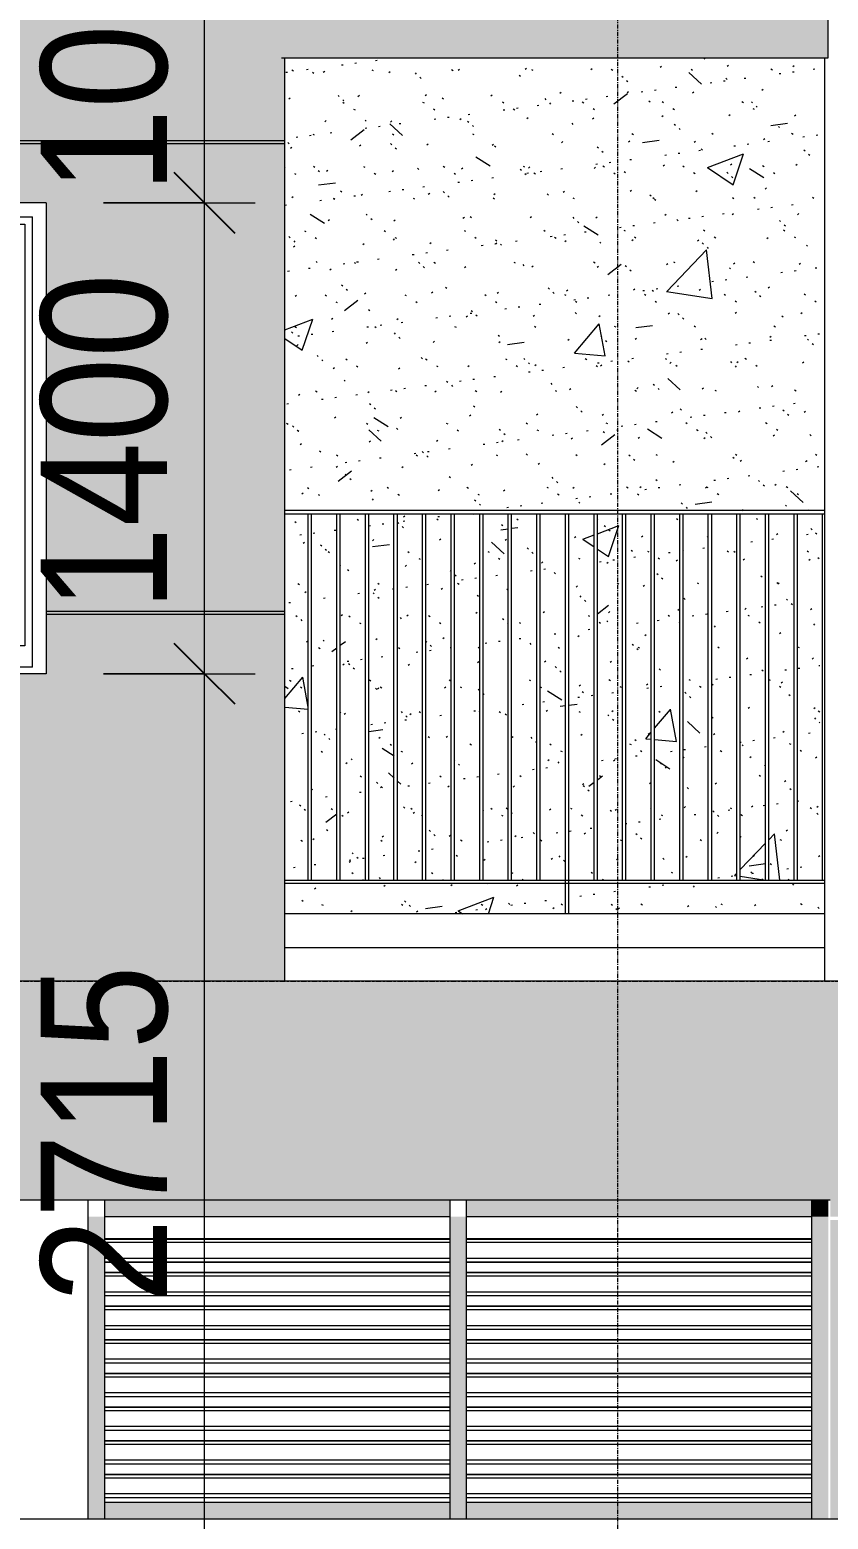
# Model space of a CAD drawing. Header units: millimetres. Extents: x 9199 to 175431, y -4466 to 35300.
# Drawn here: x 42789 to 45162, y 600 to 5029 of the extents above; entities that cross this region are included whole.
import ezdxf

# ---------------------------------------------------------------- set-up
doc = ezdxf.new("R2010")
doc.units = ezdxf.units.MM
for name, pattern in [('1 NÉT CALL OUT', [6, 3, -3]), ('Centre', [31.75, 6.35, -4.7625, 15.875, -4.7625]), ('Grid Line', [22.225, 12.7, -3.175, 3.175, -3.175])]:
    doc.linetypes.add(name, pattern=pattern)
for name, color, linetype, lineweight in [('0-1', 7, 'Continuous', 5), ('A-ANNO-DIMS', 211, 'Continuous', 9), ('A-ANNO-DIMS-150', 211, 'Continuous', 9), ('A-DETL-GENF', 92, 'Continuous', 9), ('A-DETL-GENF-1', 92, '1 NÉT CALL OUT', 9), ('A-FLOR-HRAL-1', 253, 'Continuous', 9), ('A-FLOR-LEVL-2', 51, 'Centre', 9), ('A-GLAZ', 151, 'Continuous', 9), ('A-GLAZ-3', 7, '1 NÉT CALL OUT', 9), ('A-GLAZ-CWMG', 51, 'Continuous', 9), ('A-WALL', 113, 'Continuous', 9), ('A-WALL-1', 7, 'Continuous', 9), ('A-WALL-PATT-1', 9, 'Continuous', 9), ('A-WALL-PATT-2', 111, 'Continuous', 5), ('I-WALL', 2, 'Continuous', 9), ('S-BEAM-1', 7, 'Continuous', 9), ('S-COLS', 52, 'Continuous', 9), ('S-GRID-1', 1, 'Grid Line', 9)]:
    doc.layers.add(name, color=color, linetype=linetype, lineweight=lineweight)
doc.styles.add('UTM Avo', font='', dxfattribs={"width": 0.9, "height": 375})
doc.styles.get('UTM Avo').set_extended_font_data('UTM Avo')
doc.dimstyles.new('1_Dim_chi_tiet_2_5', dxfattribs={"dimscale": 304.8, "dimtxt": 374.737856, "dimasz": 0.590551, "dimexe": 0.492126, "dimexo": 0.0625, "dimgap": 0.049213, "dimtad": 1, "dimdec": 0, "dimrnd": 5, "dimzin": 0, "dimdsep": 46, "dimtxsty": 'UTM Avo', "dimblk1": 'OBLIQUE', "dimblk2": 'OBLIQUE', "dimsah": 1, "dimcen": 0.09, "dimdle": 0.492126, "dimazin": 0, "dimtfac": 1, "dimtdec": 4, "dimtix": 1, "dimtmove": 0, "dimatfit": 3, "dimfxl": 0.984252, "dimfxlon": 1, "dimtvp": 1, "dimtolj": 1, "dimtzin": 0, "dimarcsym": 2})
pattern_1 = [(63.435, (53179.2, 1304.34), (-0.001, 1524), [532.46, -2875.3]), (63.435, (51655.2, 1304.34), (-0.001, 1524), [532.46, -2875.3]), (63.435, (53908.74, 1598.8), (-0.001, 1524), [532.46, -2875.3]), (63.435, (52384.74, 1598.8), (-0.001, 1524), [532.46, -2875.3]), (63.435, (53798.3, 1494.84), (-0.001, 1524), [532.46, -2875.3]), (63.435, (52274.3, 1494.84), (-0.001, 1524), [532.46, -2875.3]), (63.435, (53685.8, 2090.1), (-0.001, 1524), [258.8, -3148.97]), (63.435, (52161.8, 2090.1), (-0.001, 1524), [258.8, -3148.97]), (63.435, (53612.15, 1997.95), (-0.001, 1524), [532.46, -2875.3]), (63.435, (52088.15, 1997.95), (-0.001, 1524), [532.46, -2875.3]), (63.435, (53625.14, 2064.1), (-0.001, 1524), [532.46, -2875.3]), (63.435, (52101.14, 2064.1), (-0.001, 1524), [532.46, -2875.3]), (63.435, (53010.3, 1773.94), (-0.001, 1524), [532.46, -2875.3]), (63.435, (51486.3, 1773.94), (-0.001, 1524), [532.46, -2875.3]), (63.435, (53023.3, 1851.9), (-0.001, 1524), [532.46, -2875.3]), (63.435, (51499.3, 1851.9), (-0.001, 1524), [532.46, -2875.3]), (63.435, (53026.8, 1908.1), (-0.001, 1524), [532.46, -2875.3]), (63.435, (51502.8, 1908.1), (-0.001, 1524), [532.46, -2875.3])]

# ---------------------------------------------------------------- blocks, each defined once
blk = doc.blocks.new('NCV_TKTC_KET CAU_rvt-1-TKCS_MẶT ĐỨNG HƯỚNG ĐÔNG')
at = {"layer": 'S-BEAM-1'}
blk.add_line((43546.9, 2300), (45151.9, 2300), dxfattribs=at)
blk = doc.blocks.new('Railing - 10mm-457212-TKCS_MẶT ĐỨNG HƯỚNG ĐÔNG')
at = {"layer": 'A-FLOR-HRAL-1'}
for p, q in [((51816.4, 2500), (51816.4, 3590)), ((51826.4, 2500), (51826.4, 3590))]:
    blk.add_line(p, q, dxfattribs=at)
blk = doc.blocks.new('Railing - 50 x 10mm-850639-TKCS_MẶT ĐỨNG HƯỚNG ĐÔNG')
at = {"layer": 'A-FLOR-HRAL-1'}
for p, q in [((52580.9, 3590), (52590.9, 3590)), ((52580.9, 2400), (52580.9, 3590)), ((52590.9, 2400), (52590.9, 3590))]:
    blk.add_line(p, q, dxfattribs=at)
blk = doc.blocks.new('Railing - 10mm-V16-TKCS_MẶT ĐỨNG HƯỚNG ĐÔNG')
at = {"layer": 'A-FLOR-HRAL-1'}
blk.add_line((45145.352937, 2500), (45145.352937, 3590), dxfattribs=at)
blk = doc.blocks.new('Railing - Railing-852084-TKCS_MẶT ĐỨNG HƯỚNG ĐÔNG')
at = {"layer": 'A-FLOR-HRAL-1'}
for p, q in [((43546.9, 2500), (45151.9, 2500)), ((45151.9, 2490), (43546.9, 2490))]:
    blk.add_line(p, q, dxfattribs=at)
for name, p in [('Railing - 10mm-457212-TKCS_MẶT ĐỨNG HƯỚNG ĐÔNG', (-8200, 0)), ('Railing - 10mm-457212-TKCS_MẶT ĐỨNG HƯỚNG ĐÔNG', (-8115.1, 0)), ('Railing - 10mm-457212-TKCS_MẶT ĐỨNG HƯỚNG ĐÔNG', (-8030.1, 0)), ('Railing - 10mm-457212-TKCS_MẶT ĐỨNG HƯỚNG ĐÔNG', (-7945.2, 0)), ('Railing - 10mm-457212-TKCS_MẶT ĐỨNG HƯỚNG ĐÔNG', (-7860.2, 0)), ('Railing - 10mm-457212-TKCS_MẶT ĐỨNG HƯỚNG ĐÔNG', (-7775.3, 0)), ('Railing - 10mm-457212-TKCS_MẶT ĐỨNG HƯỚNG ĐÔNG', (-7690.4, 0)), ('Railing - 10mm-457212-TKCS_MẶT ĐỨNG HƯỚNG ĐÔNG', (-7605.4, 0)), ('Railing - 10mm-457212-TKCS_MẶT ĐỨNG HƯỚNG ĐÔNG', (-7520.5, 0)), ('Railing - 50 x 10mm-850639-TKCS_MẶT ĐỨNG HƯỚNG ĐÔNG', (-8200, 0)), ('Railing - 10mm-457212-TKCS_MẶT ĐỨNG HƯỚNG ĐÔNG', (-7350.6, 0)), ('Railing - 10mm-457212-TKCS_MẶT ĐỨNG HƯỚNG ĐÔNG', (-7265.7, 0)), ('Railing - 10mm-457212-TKCS_MẶT ĐỨNG HƯỚNG ĐÔNG', (-7180.7, 0)), ('Railing - 10mm-457212-TKCS_MẶT ĐỨNG HƯỚNG ĐÔNG', (-7095.8, 0)), ('Railing - 10mm-457212-TKCS_MẶT ĐỨNG HƯỚNG ĐÔNG', (-7010.8, 0)), ('Railing - 10mm-457212-TKCS_MẶT ĐỨNG HƯỚNG ĐÔNG', (-6925.9, 0)), ('Railing - 10mm-457212-TKCS_MẶT ĐỨNG HƯỚNG ĐÔNG', (-6841, 0)), ('Railing - 10mm-457212-TKCS_MẶT ĐỨNG HƯỚNG ĐÔNG', (-6756, 0)), ('Railing - 10mm-V16-TKCS_MẶT ĐỨNG HƯỚNG ĐÔNG', (0, 0))]:
    blk.add_blockref(name, p)
blk = doc.blocks.new('Top Rail Type - Top Rail_Internal_-852085-TKCS_MẶT ĐỨNG HƯỚNG ĐÔNG')
at = {"layer": 'A-FLOR-HRAL-1'}
for p, q in [((45151.9, 3600), (43546.9, 3600)), ((43546.9, 3590), (45151.9, 3590))]:
    blk.add_line(p, q, dxfattribs=at)
blk = doc.blocks.new('NCV_TKTC_TANG 1_rvt-1-TKCS_MẶT ĐỨNG HƯỚNG ĐÔNG')
at = {"layer": 'A-WALL-PATT-1'}
h = blk.add_hatch(dxfattribs=at)
h.set_pattern_fill('FP_2', color=256, style=0, pattern_type=2)
h.set_pattern_definition([(50, (51388.9, 1200), (1093.1, -95.63), [114.3, -1257.3]), (355, (51388.9, 1200), (-211.46, 1146.34), [91.44, -1005.84]), (100.451, (51480, 1192), (881.66, 1050.7), [97.14, -1068.54]), (46.184, (51389, 1504.8), (1626.47, -252.26), [171.45, -1885.95]), (96.636, (51524.5, 1483.8), (1424.42, 1484.57), [145.7, -1602.8]), (351.184, (51389, 1504.8), (1424.43, 1484.55), [137.16, -1508.76]), (21, (51541.3, 1428.6), (909.69, -613.59), [114.3, -1257.3]), (326, (51541.3, 1428.6), (370.81, 1105.13), [91.44, -1005.84]), (71.451, (51617.1, 1377.5), (1280.5, 491.53), [97.14, -1068.54]), (37.5, (51388.93, 1200), (18.531, 507.33), [50.29, -943.356, 50.29, -970.79, -1009.65]), (37.5, (51388.93, 1200), (18.531, 507.33), [-2014.73, 50.29, -959.36]), (7.5, (51388.93, 1200), (400.918, 601.084), [50.292, -531.876, 50.292, -920.496, -384.81]), (7.5, (51388.93, 1200), (400.918, 601.084), [-1552.956, 50.29, -334.52]), (327.5, (51049.1, 1200), (813.545, -34.374), [50.29, -330.71, 50.29, -1138.43, -1577.34]), (327.5, (51049.1, 1200), (813.545, -34.374), [-1569.72, 50.29, -1527.05]), (317.5, (50896.7, 1200), (888.775, 152.56), [50.29, -445.01, 50.29, -739.14, -1120.14]), (317.5, (50896.7, 1200), (888.775, 152.56), [-1284.73, 50.29, -1069.85])])
h.paths.add_polyline_path([(45126.9, 2400), (45136.9, 2400), (45136.9, 2490), (44390.9, 2490), (44390.9, 2400), (45051.2, 2400)])
h.paths.add_polyline_path([(43546.9, 2400), (44380.9, 2400), (44380.9, 2490), (43546.9, 2490)])
h.paths.add_polyline_path([(43711.4, 2500), (43786.3, 2500), (43786.3, 3590), (43711.4, 3590), (43711.4, 3114.4)])
h.paths.add_polyline_path([(44380.9, 2500), (44380.9, 3590), (44306, 3590), (44306, 2500)])
h.paths.add_polyline_path([(44390.9, 2500), (44465.8, 2500), (44465.8, 3590), (44390.9, 3590), (44390.9, 3114.4)])
h.paths.add_polyline_path([(43796.3, 2500), (43871.3, 2500), (43871.3, 3590), (43796.3, 3590), (43796.3, 3114.4)])
h.paths.add_polyline_path([(44475.8, 2500), (44550.8, 2500), (44550.8, 3590), (44475.8, 3590), (44475.8, 3114.4)])
h.paths.add_polyline_path([(44560.8, 2500), (44635.7, 2500), (44635.7, 3590), (44560.8, 3590), (44560.8, 3114.4)])
h.paths.add_polyline_path([(43881.3, 2500), (43956.2, 2500), (43956.2, 3590), (43881.3, 3590), (43881.3, 3114.4)])
h.paths.add_polyline_path([(44645.7, 2500), (44720.7, 2500), (44720.7, 3590), (44645.7, 3590), (44645.7, 3114.4)])
h.paths.add_polyline_path([(44730.7, 2500), (44805.6, 2500), (44805.6, 3590), (44730.7, 3590), (44730.7, 3035)])
h.paths.add_polyline_path([(45060.4, 2500), (45060.4, 3590), (44985.5, 3590), (44985.5, 2500), (45000.7, 2500)])
h.paths.add_polyline_path([(45070.4, 2500), (45136.9, 2500), (45136.9, 3590), (45070.4, 3590), (45070.4, 2737.1)])
h.paths.add_polyline_path([(43966.2, 2500), (44041.1, 2500), (44041.1, 3590), (43966.2, 3590), (43966.2, 3114.4)])
h.paths.add_polyline_path([(44296, 2500), (44296, 3590), (44221, 3590), (44221, 2500)])
h.paths.add_polyline_path([(43701.4, 2500), (43701.4, 3590), (43626.4, 3590), (43626.4, 2500)])
h.paths.add_polyline_path([(44211, 2500), (44211, 3590), (44136.1, 3590), (44136.1, 2500)])
h.paths.add_polyline_path([(43616.4, 2500), (43616.4, 3590), (43546.9, 3590), (43546.9, 2500)])
h.paths.add_polyline_path([(44051.1, 2500), (44126.1, 2500), (44126.1, 3590), (44051.1, 3590), (44051.1, 3114.4)])
h.paths.add_polyline_path([(44975.5, 2500), (44975.5, 3590), (44900.5, 3590), (44900.5, 2500)])
h.paths.add_polyline_path([(44815.6, 2500), (44890.5, 2500), (44890.5, 3590), (44815.6, 3590), (44815.6, 2737.1)])
h.paths.add_polyline_path([(44445.5, 3600), (45136.9, 3600), (45135.5, 4945.8), (43546.9, 4945.8), (43546.9, 3600)])
h = blk.add_hatch(dxfattribs=at)
h.set_pattern_fill('FP_3', color=256, style=0, pattern_type=2)
h.set_pattern_definition([(37.5, (51388.93, 1200), (-4.7995, 146.8239), [5.029, -110.795, 5.029, -124.511, -123.825]), (37.5, (51388.93, 1200), (-4.7995, 146.8239), [-245.364, 5.029, -118.796]), (7.5, (51388.93, 1200), (134.8574, 215.047), [5.029, -57.455, 5.029, -99.365, -40.005]), (7.5, (51388.93, 1200), (134.8574, 215.047), [-166.878, 5.029, -34.976]), (327.5, (51295.21, 1200), (237.2978, 0.4316), [5.029, -33.071, 5.029, -132.131, -179.07]), (327.5, (51295.21, 1200), (237.2978, 0.4316), [-175.26, 5.029, -174.041]), (317.5, (51295.2, 1200), (229.067, 66.879), [5.029, -14.021, 5.029, -84.887, -102.87]), (317.5, (51295.2, 1200), (229.067, 66.879), [-108.966, 5.029, -97.841])])
h.paths.add_polyline_path([(45126.9, 2400), (45136.9, 2400), (45136.9, 2490), (44390.9, 2490), (44390.9, 2400), (45051.2, 2400)])
h.paths.add_polyline_path([(43546.9, 2400), (44380.9, 2400), (44380.9, 2490), (43546.9, 2490)])
h.paths.add_polyline_path([(43711.4, 2500), (43786.3, 2500), (43786.3, 3590), (43711.4, 3590), (43711.4, 3114.4)])
h.paths.add_polyline_path([(44380.9, 2500), (44380.9, 3590), (44306, 3590), (44306, 2500)])
h.paths.add_polyline_path([(44390.9, 2500), (44465.8, 2500), (44465.8, 3590), (44390.9, 3590), (44390.9, 3114.4)])
h.paths.add_polyline_path([(43796.3, 2500), (43871.3, 2500), (43871.3, 3590), (43796.3, 3590), (43796.3, 3114.4)])
h.paths.add_polyline_path([(44475.8, 2500), (44550.8, 2500), (44550.8, 3590), (44475.8, 3590), (44475.8, 3114.4)])
h.paths.add_polyline_path([(44560.8, 2500), (44635.7, 2500), (44635.7, 3590), (44560.8, 3590), (44560.8, 3114.4)])
h.paths.add_polyline_path([(43881.3, 2500), (43956.2, 2500), (43956.2, 3590), (43881.3, 3590), (43881.3, 3114.4)])
h.paths.add_polyline_path([(44645.7, 2500), (44720.7, 2500), (44720.7, 3590), (44645.7, 3590), (44645.7, 3114.4)])
h.paths.add_polyline_path([(44730.7, 2500), (44805.6, 2500), (44805.6, 3590), (44730.7, 3590), (44730.7, 3035)])
h.paths.add_polyline_path([(45060.4, 2500), (45060.4, 3590), (44985.5, 3590), (44985.5, 2500), (45000.7, 2500)])
h.paths.add_polyline_path([(45070.4, 2500), (45136.9, 2500), (45136.9, 3590), (45070.4, 3590), (45070.4, 2737.1)])
h.paths.add_polyline_path([(43966.2, 2500), (44041.1, 2500), (44041.1, 3590), (43966.2, 3590), (43966.2, 3114.4)])
h.paths.add_polyline_path([(44296, 2500), (44296, 3590), (44221, 3590), (44221, 2500)])
h.paths.add_polyline_path([(43701.4, 2500), (43701.4, 3590), (43626.4, 3590), (43626.4, 2500)])
h.paths.add_polyline_path([(44211, 2500), (44211, 3590), (44136.1, 3590), (44136.1, 2500)])
h.paths.add_polyline_path([(43616.4, 2500), (43616.4, 3590), (43546.9, 3590), (43546.9, 2500)])
h.paths.add_polyline_path([(44051.1, 2500), (44126.1, 2500), (44126.1, 3590), (44051.1, 3590), (44051.1, 3114.4)])
h.paths.add_polyline_path([(44975.5, 2500), (44975.5, 3590), (44900.5, 3590), (44900.5, 2500)])
h.paths.add_polyline_path([(44815.6, 2500), (44890.5, 2500), (44890.5, 3590), (44815.6, 3590), (44815.6, 2737.1)])
h.paths.add_polyline_path([(44445.5, 3600), (45136.9, 3600), (45135.5, 4945.8), (43546.9, 4945.8), (43546.9, 3600)])
at = {"layer": 'A-WALL-1'}
blk.add_line((45151.9, 2400), (43546.9, 2400), dxfattribs=at)
at = {"layer": 'A-FLOR-HRAL-1'}
for name in ['Top Rail Type - Top Rail_Internal_-852085-TKCS_MẶT ĐỨNG HƯỚNG ĐÔNG', 'Railing - Railing-852084-TKCS_MẶT ĐỨNG HƯỚNG ĐÔNG']:
    blk.add_blockref(name, (0, 0), dxfattribs=at)
blk = doc.blocks.new('1_FAMILY RVT - W01-WxH 1400x1400xmm-V2-TKCS_MẶT ĐỨNG HƯỚNG ĐÔNG')
at = {"layer": 'A-DETL-GENF-1'}
blk.add_hatch(color=256, dxfattribs=at).paths.add_polyline_path([(41841.9, 3776.5), (41909.6, 3823.9), (41841.9, 3871.4), (41841.9, 3840.9), (41706.4, 3840.9), (41706.4, 3807), (41841.9, 3807)])
at = {"layer": 'A-GLAZ'}
h = blk.add_hatch(dxfattribs=at)
h.set_pattern_fill('FP_1', color=256, style=0, pattern_type=2)
h.set_pattern_definition(pattern_1)
h.paths.add_polyline_path([(42115.1, 3197), (42115.1, 4450.9), (41500.9, 4450.9), (41500.9, 3197)])
h.paths.add_polyline_path([(41841.9, 3776.5), (41841.9, 3807), (41706.4, 3807), (41706.4, 3840.9), (41841.9, 3840.9), (41841.9, 3871.4), (41909.6, 3823.9), (41885.4, 3807)])
h = blk.add_hatch(dxfattribs=at)
h.set_pattern_fill('FP_1', color=256, style=0, pattern_type=2)
h.set_pattern_definition(pattern_1)
h.paths.add_polyline_path([(42159.6, 3197), (42773.9, 3197), (42773.9, 4450.9), (42159.6, 4450.9), (42159.6, 3819.1)])
at = {"layer": 'A-DETL-GENF'}
for p, q in [((41841.9, 3871.4), (41841.9, 3840.9)), ((41909.6, 3823.9), (41841.9, 3871.4)), ((41909.6, 3823.9), (41841.9, 3871.4)), ((41841.9, 3871.4), (41841.9, 3840.9)), ((41706.4, 3840.9), (41706.4, 3807)), ((41706.4, 3840.9), (41841.9, 3840.9)), ((41841.9, 3840.9), (41706.4, 3840.9)), ((41706.4, 3840.9), (41706.4, 3807)), ((41909.6, 3823.9), (41841.9, 3776.5)), ((41841.9, 3776.5), (41909.6, 3823.9)), ((41706.4, 3807), (41841.9, 3807)), ((41706.4, 3807), (41841.9, 3807)), ((41841.9, 3807), (41841.9, 3776.5)), ((41841.9, 3807), (41841.9, 3776.5))]:
    blk.add_line(p, q, dxfattribs=at)
at = {"layer": 'A-GLAZ'}
for p, q in [((42837.4, 4514.4), (41437.4, 4514.4)), ((41437.4, 4514.4), (41437.4, 3114.4)), ((42837.4, 4514.4), (42837.4, 3114.4)), ((41478.3, 4473.5), (42796.4, 4473.5)), ((41478.3, 3133.5), (41478.3, 4473.5)), ((41500.9, 4450.9), (41500.9, 3197)), ((42115.1, 4450.9), (41500.9, 4450.9)), ((42115.1, 4473.5), (42115.1, 3133.5)), ((42159.6, 3197), (42159.6, 4450.9)), ((42159.6, 4450.9), (42773.9, 4450.9)), ((42773.9, 4450.9), (42773.9, 3197)), ((42796.4, 3133.5), (42796.4, 4473.5)), ((41500.9, 3197), (42115.1, 3197)), ((42773.9, 3197), (42159.6, 3197)), ((42115.1, 3152.5), (41478.3, 3152.5)), ((42115.1, 3152.5), (41478.3, 3152.5)), ((42837.4, 3114.4), (41437.4, 3114.4)), ((42796.4, 3133.5), (41478.3, 3133.5))]:
    blk.add_line(p, q, dxfattribs=at)
blk = doc.blocks.new('Rectangular Mullion - 50 x 100mm-3802471-TKCS_MẶT ĐỨNG HƯỚNG ĐÔNG')
at = {"layer": 'A-GLAZ-CWMG'}
blk.add_hatch(color=256, dxfattribs=at).paths.add_polyline_path([(44900.3, 1500), (45111.9, 1500), (45111.9, 1550), (44086.9, 1550), (44086.9, 1500), (44780.7, 1500)])
for p, q in [((44086.9, 1500), (44086.9, 1550)), ((45111.9, 1550), (45111.9, 1500)), ((44086.9, 1500), (45111.9, 1500))]:
    blk.add_line(p, q, dxfattribs=at)
blk = doc.blocks.new('Rectangular Mullion - 50 x 100mm-3802474-TKCS_MẶT ĐỨNG HƯỚNG ĐÔNG')
at = {"layer": 'A-GLAZ-CWMG'}
blk.add_hatch(color=256, dxfattribs=at).paths.add_polyline_path([(44780.7, 600), (45111.9, 600), (45111.9, 650), (44086.9, 650), (44086.9, 600), (44251.6, 600)])
for p, q in [((44086.9, 600), (44086.9, 650)), ((45111.9, 650), (44086.9, 650)), ((45111.9, 650), (45111.9, 600))]:
    blk.add_line(p, q, dxfattribs=at)
blk = doc.blocks.new('Rectangular Mullion - 50 x 100mm-V85-TKCS_MẶT ĐỨNG HƯỚNG ĐÔNG')
at = {"layer": 'A-GLAZ-CWMG'}
blk.add_hatch(color=256, dxfattribs=at).paths.add_polyline_path([(45161.9, 600), (45161.9, 700), (45111.9, 700), (45111.9, 600)])
blk.add_line((45111.9, 700), (45111.9, 600), dxfattribs=at)
blk = doc.blocks.new('Rectangular Mullion - 50 x 100mm-3089666-TKCS_MẶT ĐỨNG HƯỚNG ĐÔNG')
at = {"layer": 'A-GLAZ-CWMG'}
blk.add_hatch(color=256, dxfattribs=at).paths.add_polyline_path([(21385.3, 700), (21385.3, 800), (21335.3, 800), (21335.3, 700)])
blk.add_line((21335.3, 800), (21335.3, 700), dxfattribs=at)
blk = doc.blocks.new('Rectangular Mullion - 50 x 100mm-3089667-TKCS_MẶT ĐỨNG HƯỚNG ĐÔNG')
at = {"layer": 'A-GLAZ-CWMG'}
blk.add_hatch(color=256, dxfattribs=at).paths.add_polyline_path([(45161.9, 1500), (45161.9, 1550), (45111.9, 1550), (45111.9, 1500)])
blk.add_line((45111.9, 1550), (45111.9, 1500), dxfattribs=at)
blk = doc.blocks.new('Rectangular Mullion - MULLION LA SACH-3802476-TKCS_MẶT ĐỨNG HƯỚNG ĐÔNG')
at = {"layer": 'A-GLAZ-CWMG'}
for p, q in [((44086.9, 734.3), (45111.9, 734.3)), ((44086.9, 733.3), (45111.9, 733.3)), ((44086.9, 733.2), (45111.9, 733.2)), ((44086.9, 723.5), (45111.9, 723.5)), ((44086.9, 676.5), (45111.9, 676.5)), ((44086.9, 665), (45111.9, 665)), ((44086.9, 664.8), (45111.9, 664.8))]:
    blk.add_line(p, q, dxfattribs=at)
blk = doc.blocks.new('Rectangular Mullion - 50 x 100mm-V87-TKCS_MẶT ĐỨNG HƯỚNG ĐÔNG')
at = {"layer": 'A-GLAZ-CWMG'}
blk.add_hatch(color=256, dxfattribs=at).paths.add_polyline_path([(41699.4, 600), (41699.4, 700), (41649.4, 700), (41649.4, 600)])
for p, q in [((41649.4, 700), (41649.4, 600)), ((41699.4, 600), (41699.4, 700))]:
    blk.add_line(p, q, dxfattribs=at)
blk = doc.blocks.new('Rectangular Mullion - 50 x 100mm-3089658-TKCS_MẶT ĐỨNG HƯỚNG ĐÔNG')
at = {"layer": 'A-GLAZ-CWMG'}
blk.add_hatch(color=256, dxfattribs=at).paths.add_polyline_path([(18561.5, 700), (18561.5, 800), (18511.5, 800), (18511.5, 700)])
for p, q in [((18511.5, 800), (18511.5, 700)), ((18561.5, 700), (18561.5, 800))]:
    blk.add_line(p, q, dxfattribs=at)
blk = doc.blocks.new('Rectangular Mullion - 50 x 100mm-V86-TKCS_MẶT ĐỨNG HƯỚNG ĐÔNG')
at = {"layer": 'A-GLAZ-CWMG'}
blk.add_hatch(color=256, dxfattribs=at).paths.add_polyline_path([(40586.9, 600), (40636.9, 600), (40635.6, 700), (40586.9, 700)])
blk.add_line((40636.9, 600), (40636.9, 700), dxfattribs=at)
blk = doc.blocks.new('Rectangular Mullion - 50 x 100mm-3089670-TKCS_MẶT ĐỨNG HƯỚNG ĐÔNG')
at = {"layer": 'A-GLAZ-CWMG'}
blk.add_hatch(color=256, dxfattribs=at).paths.add_polyline_path([(17614.4, 700), (17636.9, 700), (17636.9, 800), (17586.9, 800), (17586.9, 700)])
blk.add_line((17636.9, 700), (17636.9, 800), dxfattribs=at)
blk = doc.blocks.new('DIMBLOCK43-TKCS_MẶT ĐỨNG HƯỚNG ĐÔNG')
at = {"layer": 'A-ANNO-DIMS-150', "lineweight": 25}
for p, q in [((43308.2, 3114.4), (43218.2, 3204.4)), ((43308.2, 3114.4), (43398.2, 3024.4)), ((43308.2, 400), (43218.2, 490)), ((43308.2, 400), (43398.2, 310))]:
    blk.add_line(p, q, dxfattribs=at)
at = {"layer": 'A-ANNO-DIMS-150'}
for p, q in [((43008.2, 3114.4), (43458.2, 3114.4)), ((43308.2, 3114.4), (43008.2, 3114.4)), ((43308.2, 250), (43308.2, 3114.4)), ((43008.2, 400), (43458.2, 400)), ((43308.2, 400), (43008.2, 400))]:
    blk.add_line(p, q, dxfattribs=at)
at = {"layer": 'A-ANNO-DIMS-150', "color": 0, "insert": (42821.1, 1243.7), "char_height": 375, "width": 1232.471, "attachment_point": 1, "rotation": 90, "line_spacing_factor": 1.110334, "style": 'UTM Avo'}
blk.add_mtext('2715', dxfattribs=at)
blk = doc.blocks.new('_Oblique')
at = {"color": 0, "linetype": 'ByBlock', "lineweight": -2}
blk.add_line((-0.5, -0.5), (0.5, 0.5), dxfattribs=at)
blk = doc.blocks.new('DIMBLOCK44-TKCS_MẶT ĐỨNG HƯỚNG ĐÔNG')
at = {"layer": 'A-ANNO-DIMS-150', "lineweight": 25}
for p, q in [((43308.2, 4514.4), (43218.2, 4604.4)), ((43308.2, 4514.4), (43398.2, 4424.4)), ((43308.2, 3114.4), (43218.2, 3204.4)), ((43308.2, 3114.4), (43398.2, 3024.4))]:
    blk.add_line(p, q, dxfattribs=at)
at = {"layer": 'A-ANNO-DIMS-150'}
for p, q in [((43008.2, 4514.4), (43458.2, 4514.4)), ((43308.2, 4514.4), (43008.2, 4514.4)), ((43308.2, 3114.4), (43308.2, 4514.4)), ((43008.2, 3114.4), (43458.2, 3114.4)), ((43308.2, 3114.4), (43008.2, 3114.4))]:
    blk.add_line(p, q, dxfattribs=at)
at = {"layer": 'A-ANNO-DIMS-150', "color": 0, "insert": (42821.1, 3300.9), "char_height": 375, "width": 1232.471, "attachment_point": 1, "rotation": 90, "line_spacing_factor": 1.110334, "style": 'UTM Avo'}
blk.add_mtext('1400', dxfattribs=at)
blk = doc.blocks.new('DIMBLOCK45-TKCS_MẶT ĐỨNG HƯỚNG ĐÔNG')
at = {"layer": 'A-ANNO-DIMS-150', "lineweight": 25}
for p, q in [((43308.2, 5600), (43218.2, 5690)), ((43308.2, 5600), (43398.2, 5510)), ((43308.2, 4514.4), (43218.2, 4604.4)), ((43308.2, 4514.4), (43398.2, 4424.4))]:
    blk.add_line(p, q, dxfattribs=at)
at = {"layer": 'A-ANNO-DIMS-150'}
for p, q in [((43008.2, 5600), (43458.2, 5600)), ((43308.2, 5600), (43008.2, 5600)), ((43308.2, 4514.4), (43308.2, 5600)), ((43008.2, 4514.4), (43458.2, 4514.4)), ((43308.2, 4514.4), (43008.2, 4514.4))]:
    blk.add_line(p, q, dxfattribs=at)
at = {"layer": 'A-ANNO-DIMS-150', "color": 0, "insert": (42821.1, 4543.7), "char_height": 375, "width": 1232.471, "attachment_point": 1, "rotation": 90, "line_spacing_factor": 1.110334, "style": 'UTM Avo'}
blk.add_mtext('1085', dxfattribs=at)

msp = doc.modelspace()

# ---------------------------------------------------------------- hatches: boundary and pattern name
at = {"layer": 'A-WALL-PATT-2'}
h = msp.add_hatch(color=256, dxfattribs=at)
h.paths.add_polyline_path([(40437.4, 2200), (43546.9, 2200), (43546.9, 3290), (42837.4, 3290), (42837.4, 3114.4), (41437.4, 3114.4), (41437.4, 3290), (40437.4, 3290), (40437.4, 2737.1)])
h.paths.add_polyline_path([(42837.4, 3300), (43546.9, 3300), (43546.9, 4690), (40437.4, 4690), (40437.4, 3300), (41437.4, 3300), (41437.4, 4514.4), (42837.4, 4514.4), (42837.4, 3819.1)])
h.paths.add_polyline_path([(40548, 4700), (43546.9, 4700), (43546.9, 4945.8), (43536.9, 4945.8), (43536.9, 5550), (40437.4, 5550), (40437.4, 4700)])
for points in [[(44780.7, 4945.8), (45161.9, 4945.8), (45161.9, 5550), (43536.9, 5550), (43536.9, 4945.8), (43546.9, 4945.8)], [(42837.4, 4690), (43546.9, 4690), (43546.9, 4700), (40437.4, 4700), (40437.4, 4690), (42664.3, 4690)], [(43546.9, 3290), (43546.9, 3300), (42837.4, 3300), (42837.4, 3290)]]:
    msp.add_hatch(color=256, dxfattribs=at).paths.add_polyline_path(points)
h = msp.add_hatch(color=256, dxfattribs=at)
h.paths.add_polyline_path([(45168, 600), (45514.6, 600), (45514.6, 1490), (45168, 1490), (45168, 1114.1)])
h.paths.add_polyline_path([(45309.8, 1500), (45514.6, 1500), (45514.6, 1550), (48648, 1550), (48648, 2200), (40448.4, 2200), (40448.4, 1550), (45168, 1550), (45168, 1500)])

# ---------------------------------------------------------------- linework, layer by layer
at = {"layer": 'A-FLOR-LEVL-2'}
msp.add_line((9199.1, 2200), (84597.8, 2200), dxfattribs=at)
at = {"layer": 'A-WALL'}
for p, q in [((45161.9, 4945.8), (45161.9, 5550)), ((43536.9, 4945.8), (45161.9, 4945.8)), ((43546.9, 2200), (43546.9, 4945.8)), ((40236.5, 4700), (43546.9, 4700)), ((43546.9, 4690), (40236.5, 4690)), ((42837.4, 3300), (43546.9, 3300)), ((43546.9, 3290), (42837.4, 3290)), ((51736.9, 2200), (37031.9, 2200)), ((40448.4, 1550), (45168, 1550)), ((79428.2, 600), (37026.9, 600))]:
    msp.add_line(p, q, dxfattribs=at)
at = {"layer": 'I-WALL'}
msp.add_line((45151.9, 2200), (45151.9, 4945.8), dxfattribs=at)
at = {"layer": 'S-COLS'}
msp.add_line((42961.9, 600), (42961.9, 1550), dxfattribs=at)
at = {"layer": 'S-GRID-1'}
for p, q in [((44536.9, 1454.4), (44536.9, 30542.5)), ((44536.9, -2295.6), (44536.9, 1454.4))]:
    msp.add_line(p, q, dxfattribs=at)

# ---------------------------------------------------------------- block references
at = {"layer": '0-1'}
for name in ['NCV_TKTC_KET CAU_rvt-1-TKCS_MẶT ĐỨNG HƯỚNG ĐÔNG', 'NCV_TKTC_TANG 1_rvt-1-TKCS_MẶT ĐỨNG HƯỚNG ĐÔNG']:
    msp.add_blockref(name, (0, 0), dxfattribs=at)
at = {"layer": 'A-GLAZ-3'}
msp.add_blockref('1_FAMILY RVT - W01-WxH 1400x1400xmm-V2-TKCS_MẶT ĐỨNG HƯỚNG ĐÔNG', (0, 0), dxfattribs=at)
at = {"layer": 'A-GLAZ-CWMG'}
for name, p in [('Rectangular Mullion - 50 x 100mm-3802471-TKCS_MẶT ĐỨNG HƯỚNG ĐÔNG', (-1075, 0)), ('Rectangular Mullion - 50 x 100mm-3802471-TKCS_MẶT ĐỨNG HƯỚNG ĐÔNG', (0, 0)), ('Rectangular Mullion - 50 x 100mm-3089667-TKCS_MẶT ĐỨNG HƯỚNG ĐÔNG', (0, 0)), ('Rectangular Mullion - 50 x 100mm-3089670-TKCS_MẶT ĐỨNG HƯỚNG ĐÔNG', (25375, 700)), ('Rectangular Mullion - 50 x 100mm-3089658-TKCS_MẶT ĐỨNG HƯỚNG ĐÔNG', (25525.4, 700)), ('Rectangular Mullion - 50 x 100mm-3089666-TKCS_MẶT ĐỨNG HƯỚNG ĐÔNG', (23776.6, 700)), ('Rectangular Mullion - MULLION LA SACH-3802476-TKCS_MẶT ĐỨNG HƯỚNG ĐÔNG', (-1075, 700)), ('Rectangular Mullion - MULLION LA SACH-3802476-TKCS_MẶT ĐỨNG HƯỚNG ĐÔNG', (0, 700)), ('Rectangular Mullion - 50 x 100mm-3089670-TKCS_MẶT ĐỨNG HƯỚNG ĐÔNG', (25375, 600)), ('Rectangular Mullion - 50 x 100mm-3089658-TKCS_MẶT ĐỨNG HƯỚNG ĐÔNG', (25525.4, 600)), ('Rectangular Mullion - 50 x 100mm-3089666-TKCS_MẶT ĐỨNG HƯỚNG ĐÔNG', (23776.6, 600)), ('Rectangular Mullion - MULLION LA SACH-3802476-TKCS_MẶT ĐỨNG HƯỚNG ĐÔNG', (-1075, 600)), ('Rectangular Mullion - MULLION LA SACH-3802476-TKCS_MẶT ĐỨNG HƯỚNG ĐÔNG', (0, 600)), ('Rectangular Mullion - 50 x 100mm-3089670-TKCS_MẶT ĐỨNG HƯỚNG ĐÔNG', (25375, 500)), ('Rectangular Mullion - 50 x 100mm-3089658-TKCS_MẶT ĐỨNG HƯỚNG ĐÔNG', (25525.4, 500)), ('Rectangular Mullion - 50 x 100mm-3089666-TKCS_MẶT ĐỨNG HƯỚNG ĐÔNG', (23776.6, 500)), ('Rectangular Mullion - 50 x 100mm-3089670-TKCS_MẶT ĐỨNG HƯỚNG ĐÔNG', (25375, 400)), ('Rectangular Mullion - MULLION LA SACH-3802476-TKCS_MẶT ĐỨNG HƯỚNG ĐÔNG', (-1075, 500)), ('Rectangular Mullion - 50 x 100mm-3089658-TKCS_MẶT ĐỨNG HƯỚNG ĐÔNG', (25525.4, 400)), ('Rectangular Mullion - MULLION LA SACH-3802476-TKCS_MẶT ĐỨNG HƯỚNG ĐÔNG', (0, 500)), ('Rectangular Mullion - 50 x 100mm-3089666-TKCS_MẶT ĐỨNG HƯỚNG ĐÔNG', (23776.6, 400)), ('Rectangular Mullion - MULLION LA SACH-3802476-TKCS_MẶT ĐỨNG HƯỚNG ĐÔNG', (-1075, 400)), ('Rectangular Mullion - MULLION LA SACH-3802476-TKCS_MẶT ĐỨNG HƯỚNG ĐÔNG', (0, 400)), ('Rectangular Mullion - 50 x 100mm-3089670-TKCS_MẶT ĐỨNG HƯỚNG ĐÔNG', (25375, 300)), ('Rectangular Mullion - 50 x 100mm-3089658-TKCS_MẶT ĐỨNG HƯỚNG ĐÔNG', (25525.4, 300)), ('Rectangular Mullion - 50 x 100mm-3089666-TKCS_MẶT ĐỨNG HƯỚNG ĐÔNG', (23776.6, 300)), ('Rectangular Mullion - MULLION LA SACH-3802476-TKCS_MẶT ĐỨNG HƯỚNG ĐÔNG', (-1075, 300)), ('Rectangular Mullion - MULLION LA SACH-3802476-TKCS_MẶT ĐỨNG HƯỚNG ĐÔNG', (0, 300)), ('Rectangular Mullion - 50 x 100mm-3089670-TKCS_MẶT ĐỨNG HƯỚNG ĐÔNG', (25375, 200)), ('Rectangular Mullion - 50 x 100mm-3089658-TKCS_MẶT ĐỨNG HƯỚNG ĐÔNG', (25525.4, 200)), ('Rectangular Mullion - 50 x 100mm-3089666-TKCS_MẶT ĐỨNG HƯỚNG ĐÔNG', (23776.6, 200)), ('Rectangular Mullion - MULLION LA SACH-3802476-TKCS_MẶT ĐỨNG HƯỚNG ĐÔNG', (-1075, 200)), ('Rectangular Mullion - MULLION LA SACH-3802476-TKCS_MẶT ĐỨNG HƯỚNG ĐÔNG', (0, 200)), ('Rectangular Mullion - 50 x 100mm-3089670-TKCS_MẶT ĐỨNG HƯỚNG ĐÔNG', (25375, 100)), ('Rectangular Mullion - 50 x 100mm-3089658-TKCS_MẶT ĐỨNG HƯỚNG ĐÔNG', (25525.4, 100)), ('Rectangular Mullion - 50 x 100mm-3089666-TKCS_MẶT ĐỨNG HƯỚNG ĐÔNG', (23776.6, 100)), ('Rectangular Mullion - 50 x 100mm-3089670-TKCS_MẶT ĐỨNG HƯỚNG ĐÔNG', (25375, 0)), ('Rectangular Mullion - MULLION LA SACH-3802476-TKCS_MẶT ĐỨNG HƯỚNG ĐÔNG', (-1075, 100)), ('Rectangular Mullion - 50 x 100mm-3089658-TKCS_MẶT ĐỨNG HƯỚNG ĐÔNG', (25525.4, 0)), ('Rectangular Mullion - MULLION LA SACH-3802476-TKCS_MẶT ĐỨNG HƯỚNG ĐÔNG', (0, 100)), ('Rectangular Mullion - 50 x 100mm-3089666-TKCS_MẶT ĐỨNG HƯỚNG ĐÔNG', (23776.6, 0)), ('Rectangular Mullion - MULLION LA SACH-3802476-TKCS_MẶT ĐỨNG HƯỚNG ĐÔNG', (-1075, 0)), ('Rectangular Mullion - MULLION LA SACH-3802476-TKCS_MẶT ĐỨNG HƯỚNG ĐÔNG', (0, 0)), ('Rectangular Mullion - 50 x 100mm-V86-TKCS_MẶT ĐỨNG HƯỚNG ĐÔNG', (2375, 0)), ('Rectangular Mullion - 50 x 100mm-V87-TKCS_MẶT ĐỨNG HƯỚNG ĐÔNG', (2387.5, 0)), ('Rectangular Mullion - 50 x 100mm-V85-TKCS_MẶT ĐỨNG HƯỚNG ĐÔNG', (0, 0)), ('Rectangular Mullion - 50 x 100mm-3802474-TKCS_MẶT ĐỨNG HƯỚNG ĐÔNG', (-1075, 0)), ('Rectangular Mullion - 50 x 100mm-3802474-TKCS_MẶT ĐỨNG HƯỚNG ĐÔNG', (0, 0))]:
    msp.add_blockref(name, p, dxfattribs=at)

# ---------------------------------------------------------------- dimensions: what is measured, and where the dimension line sits
at = {"layer": 'A-ANNO-DIMS'}
for base, p1, p2, override, picture, middle in [((43308.2, 5600), (43008.2, 4514.4), (43008.2, 5600), {"dimpost": '<>', "dimfxl": 1085.6}, 'DIMBLOCK45-TKCS_MẶT ĐỨNG HƯỚNG ĐÔNG', (43099.2, 5057.2)), ((43308.2, 4514.4), (43008.2, 3114.4), (43008.2, 4514.4), {"dimpost": '<>', "dimfxl": 1400}, 'DIMBLOCK44-TKCS_MẶT ĐỨNG HƯỚNG ĐÔNG', (43099.2, 3814.4)), ((43308.2, 3114.4), (43008.2, 400), (43008.2, 3114.4), {"dimpost": '<>', "dimfxl": 2714.4}, 'DIMBLOCK43-TKCS_MẶT ĐỨNG HƯỚNG ĐÔNG', (43099.2, 1757.2))]:
    dim = msp.add_linear_dim(base=base, p1=p1, p2=p2, angle=90, dimstyle='1_Dim_chi_tiet_2_5', override=override, dxfattribs=at)
    dim.commit()
    dim.dimension.update_dxf_attribs({"geometry": picture, "text_midpoint": middle})

doc.saveas('drawing.dxf')
